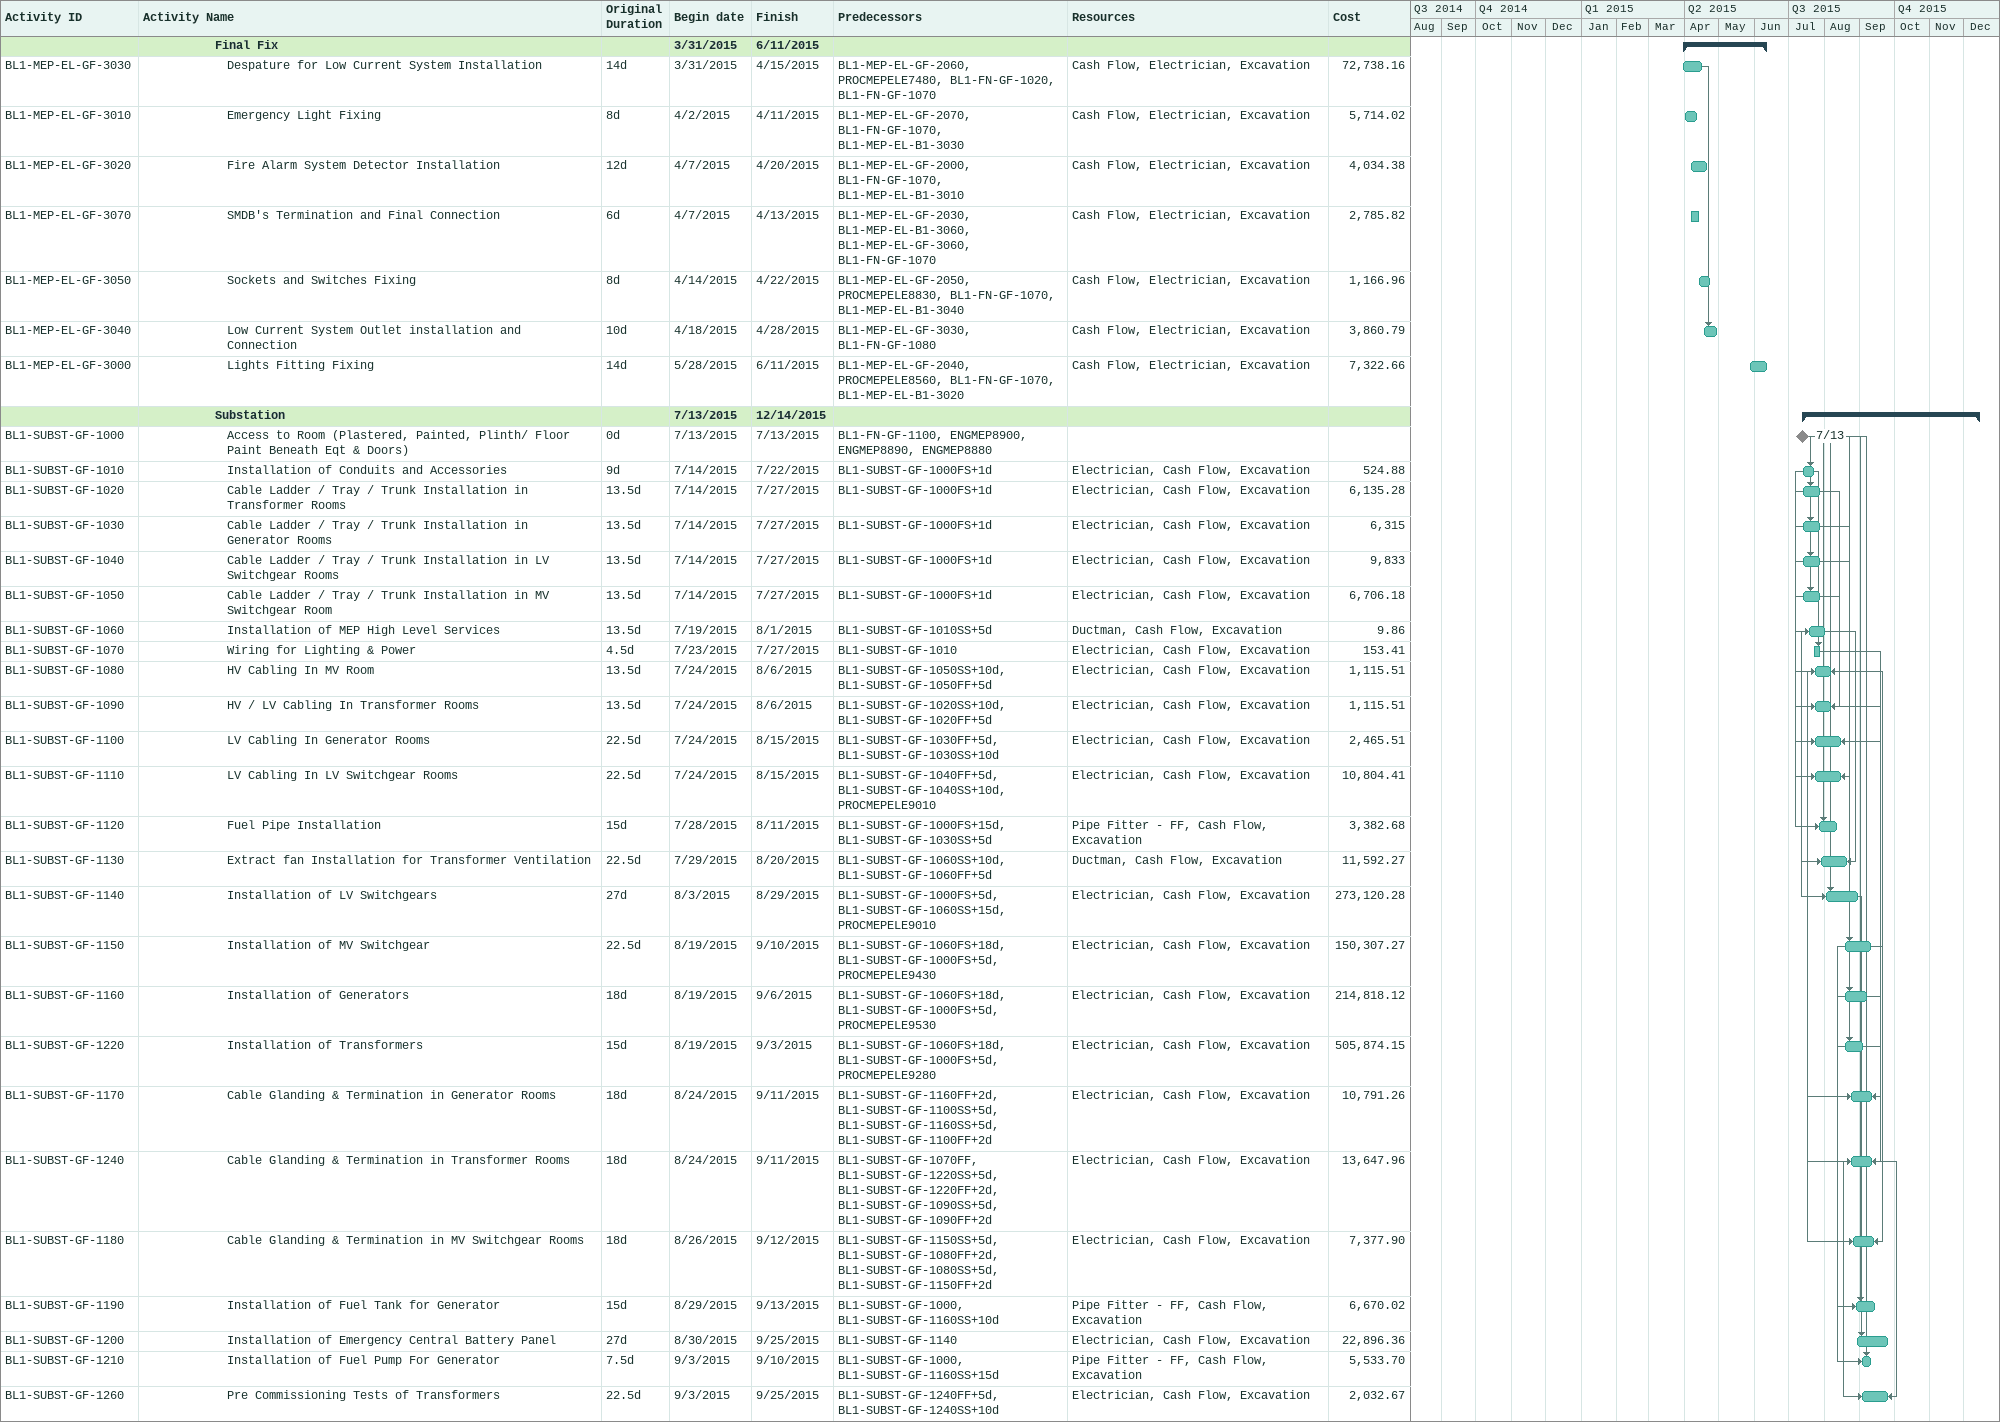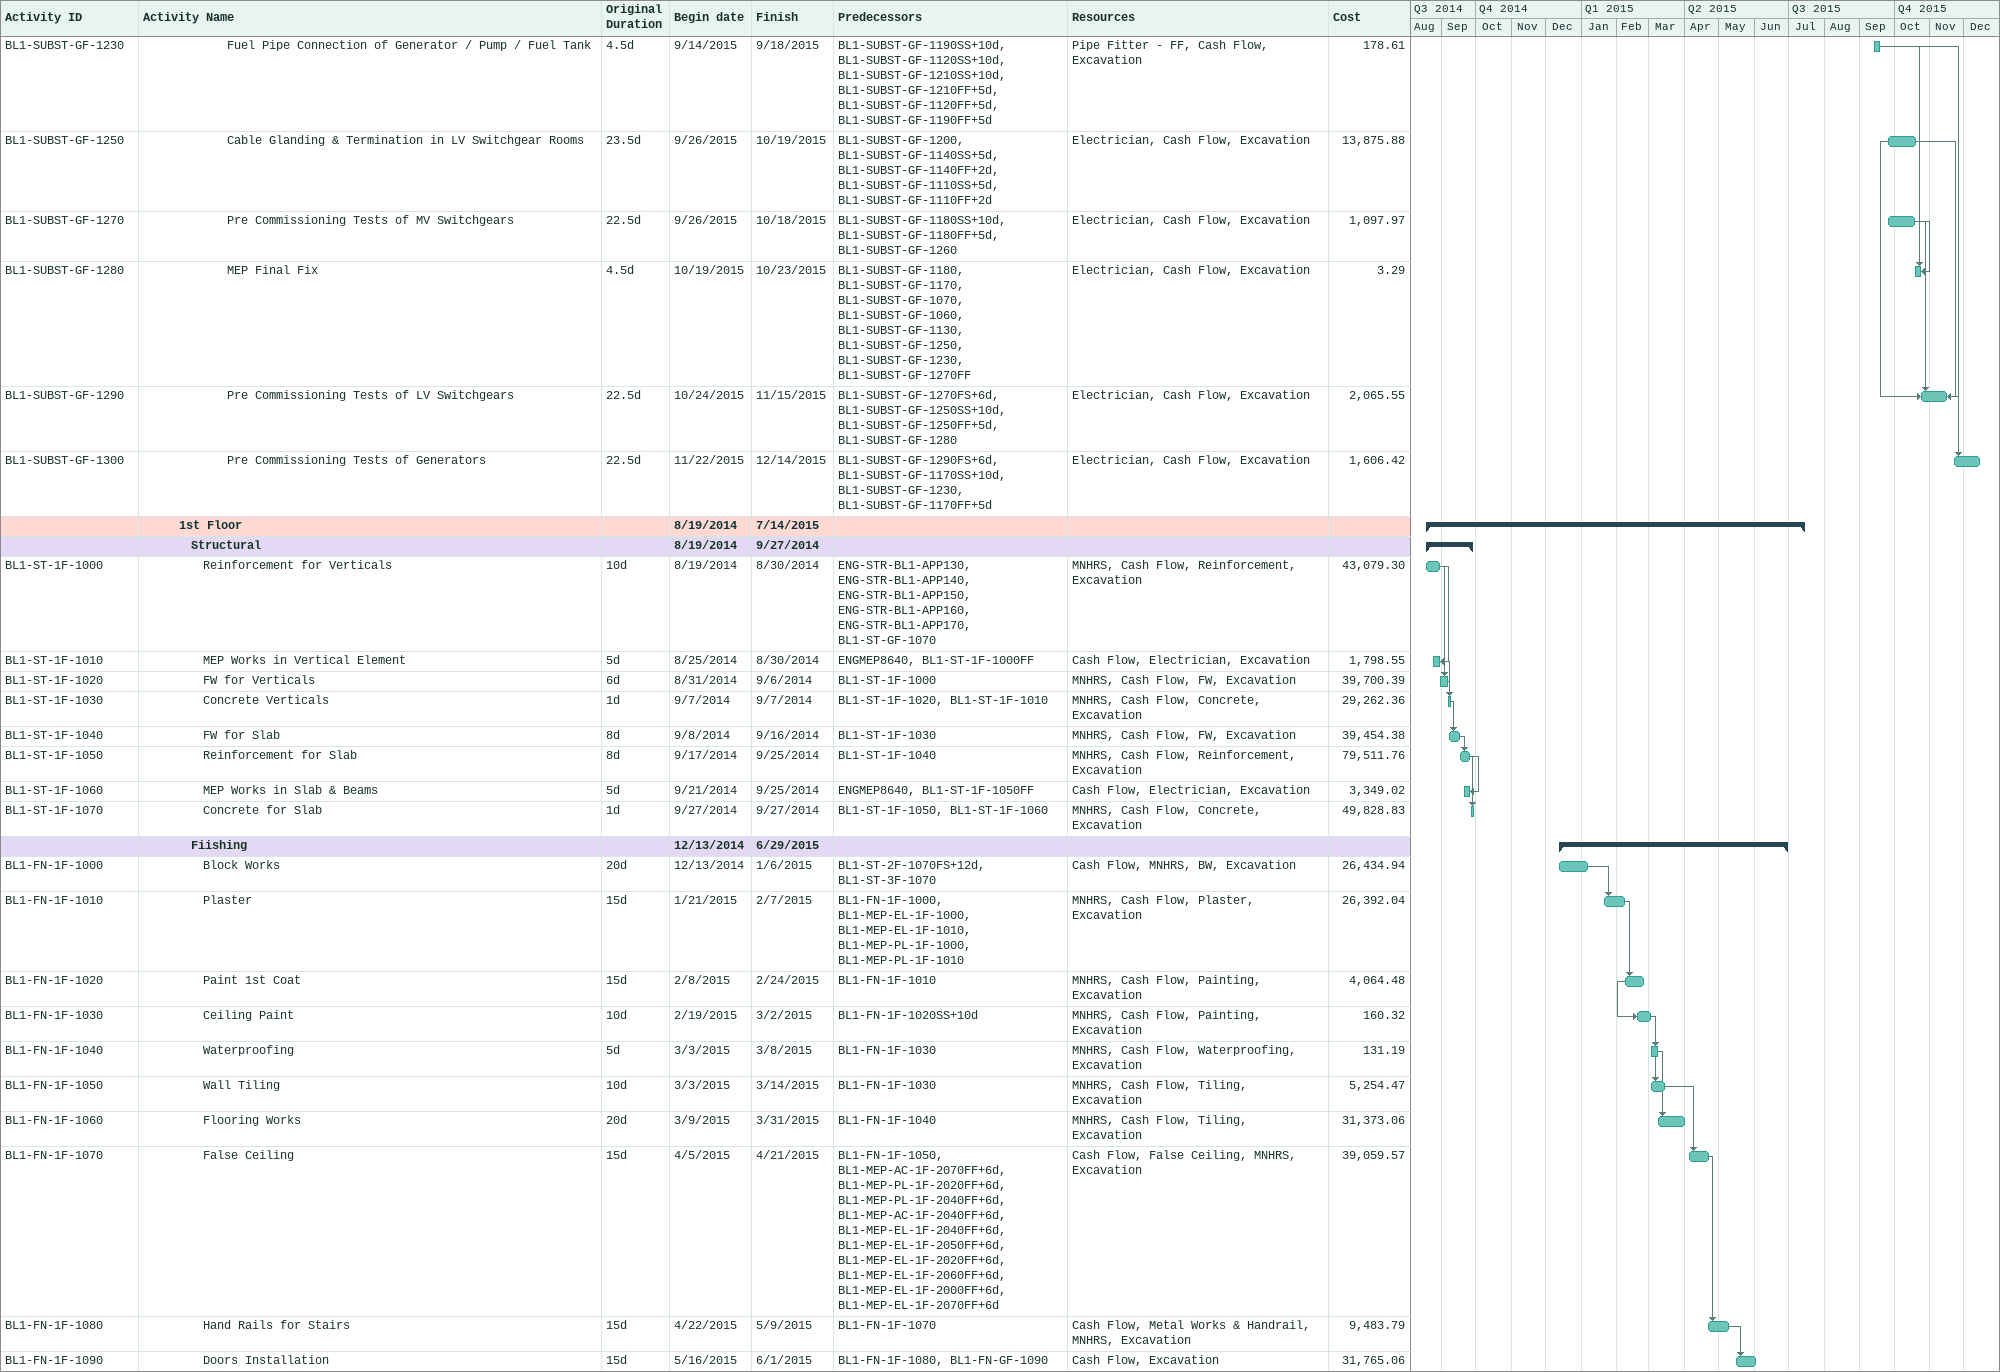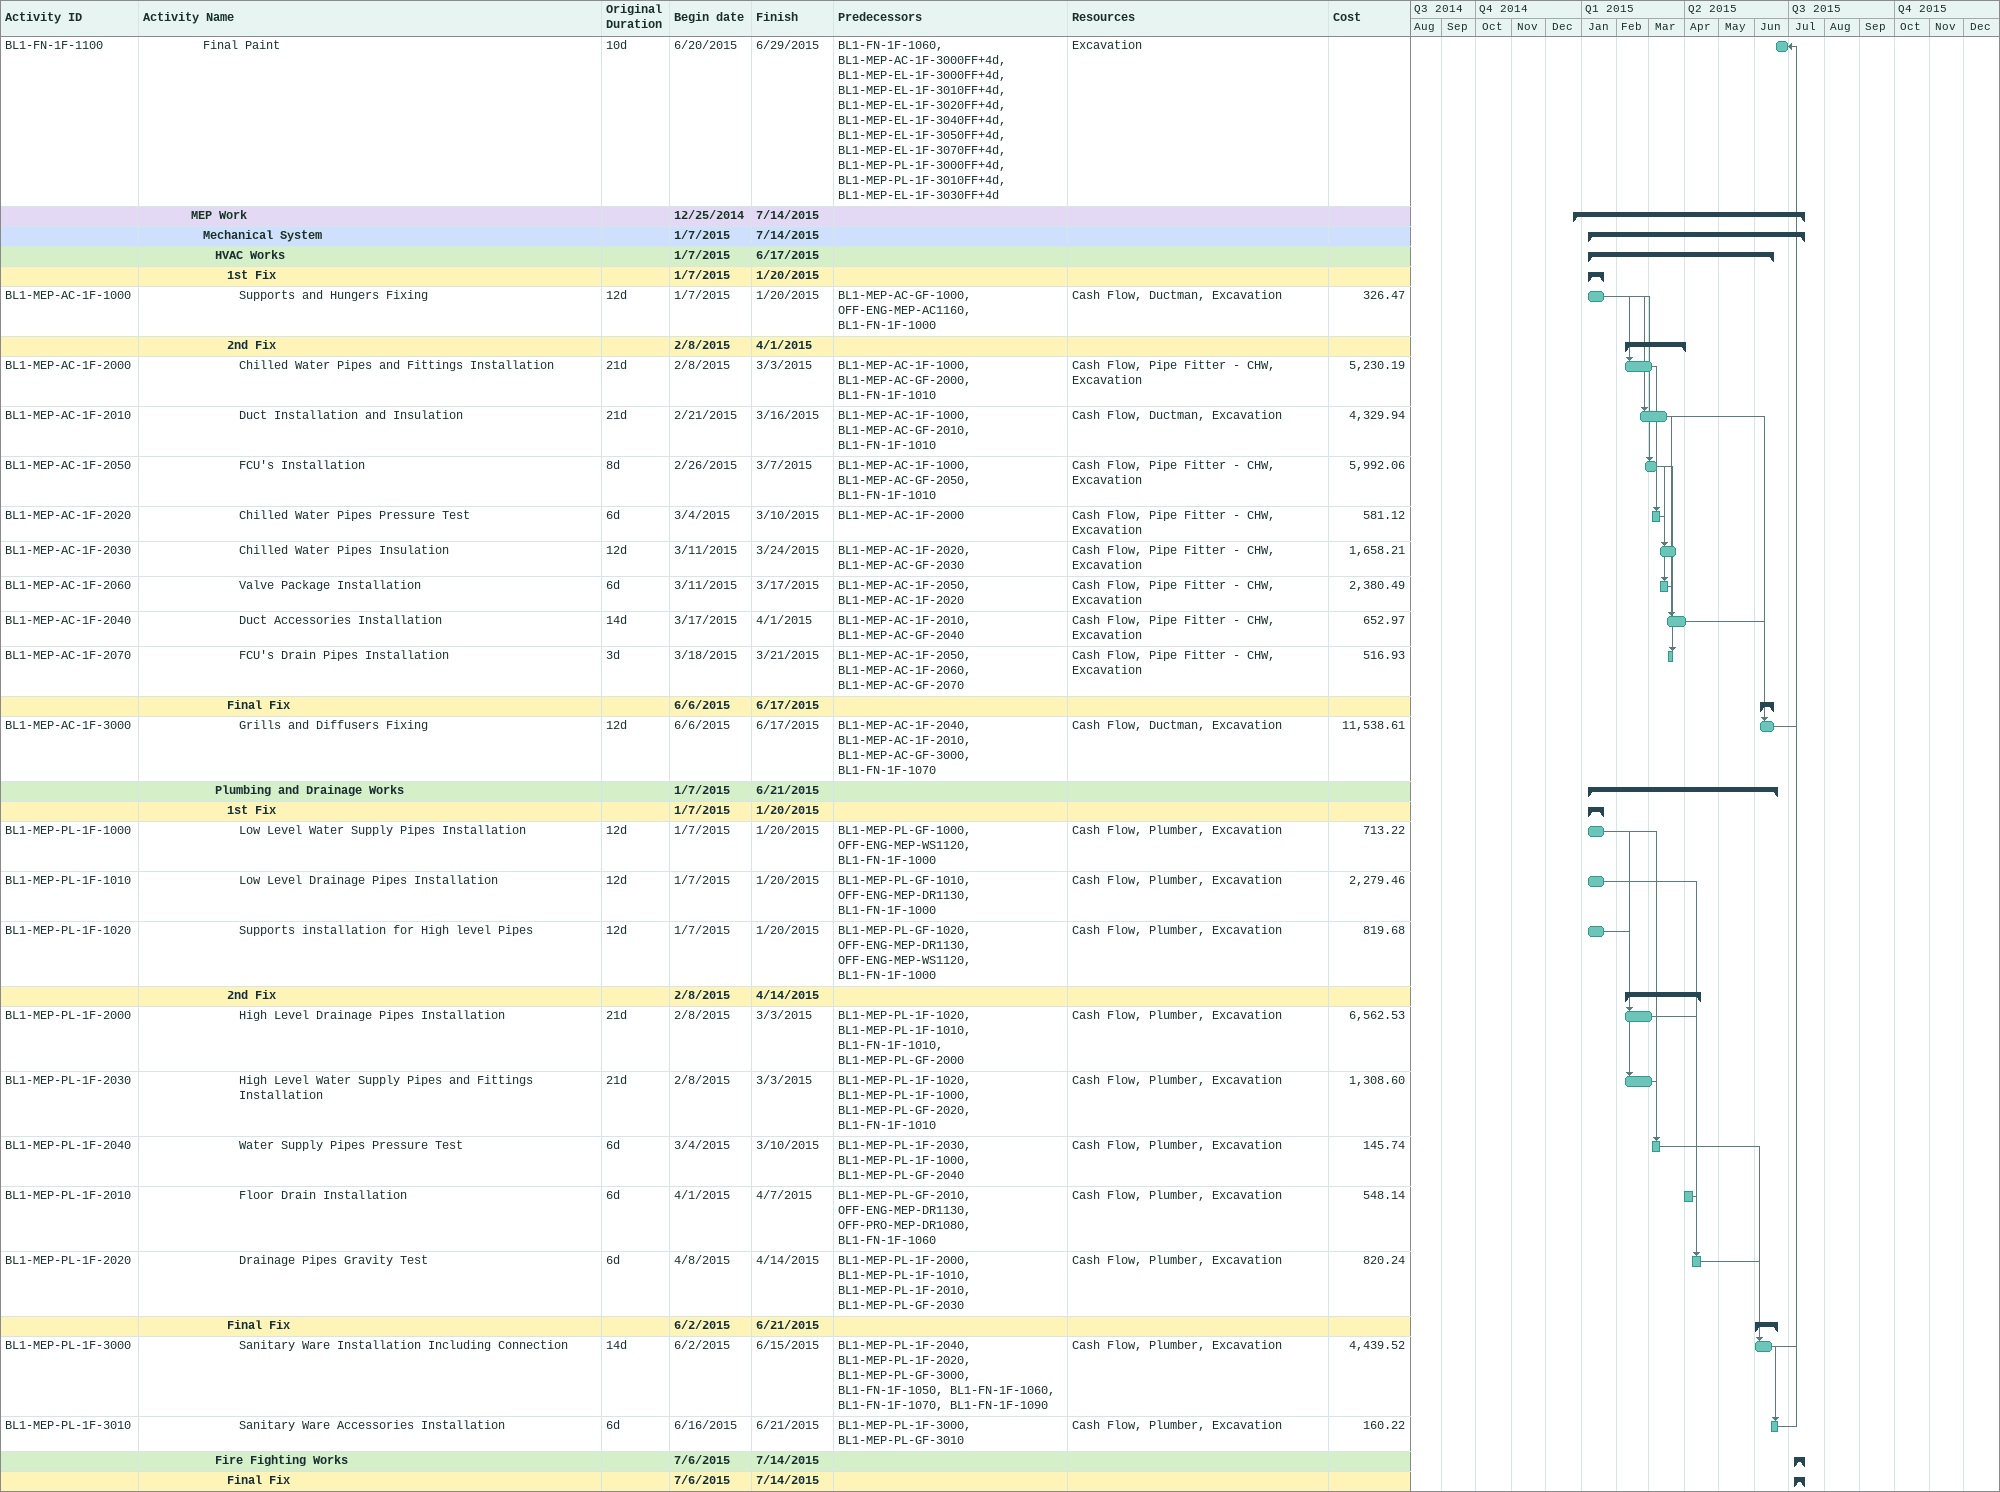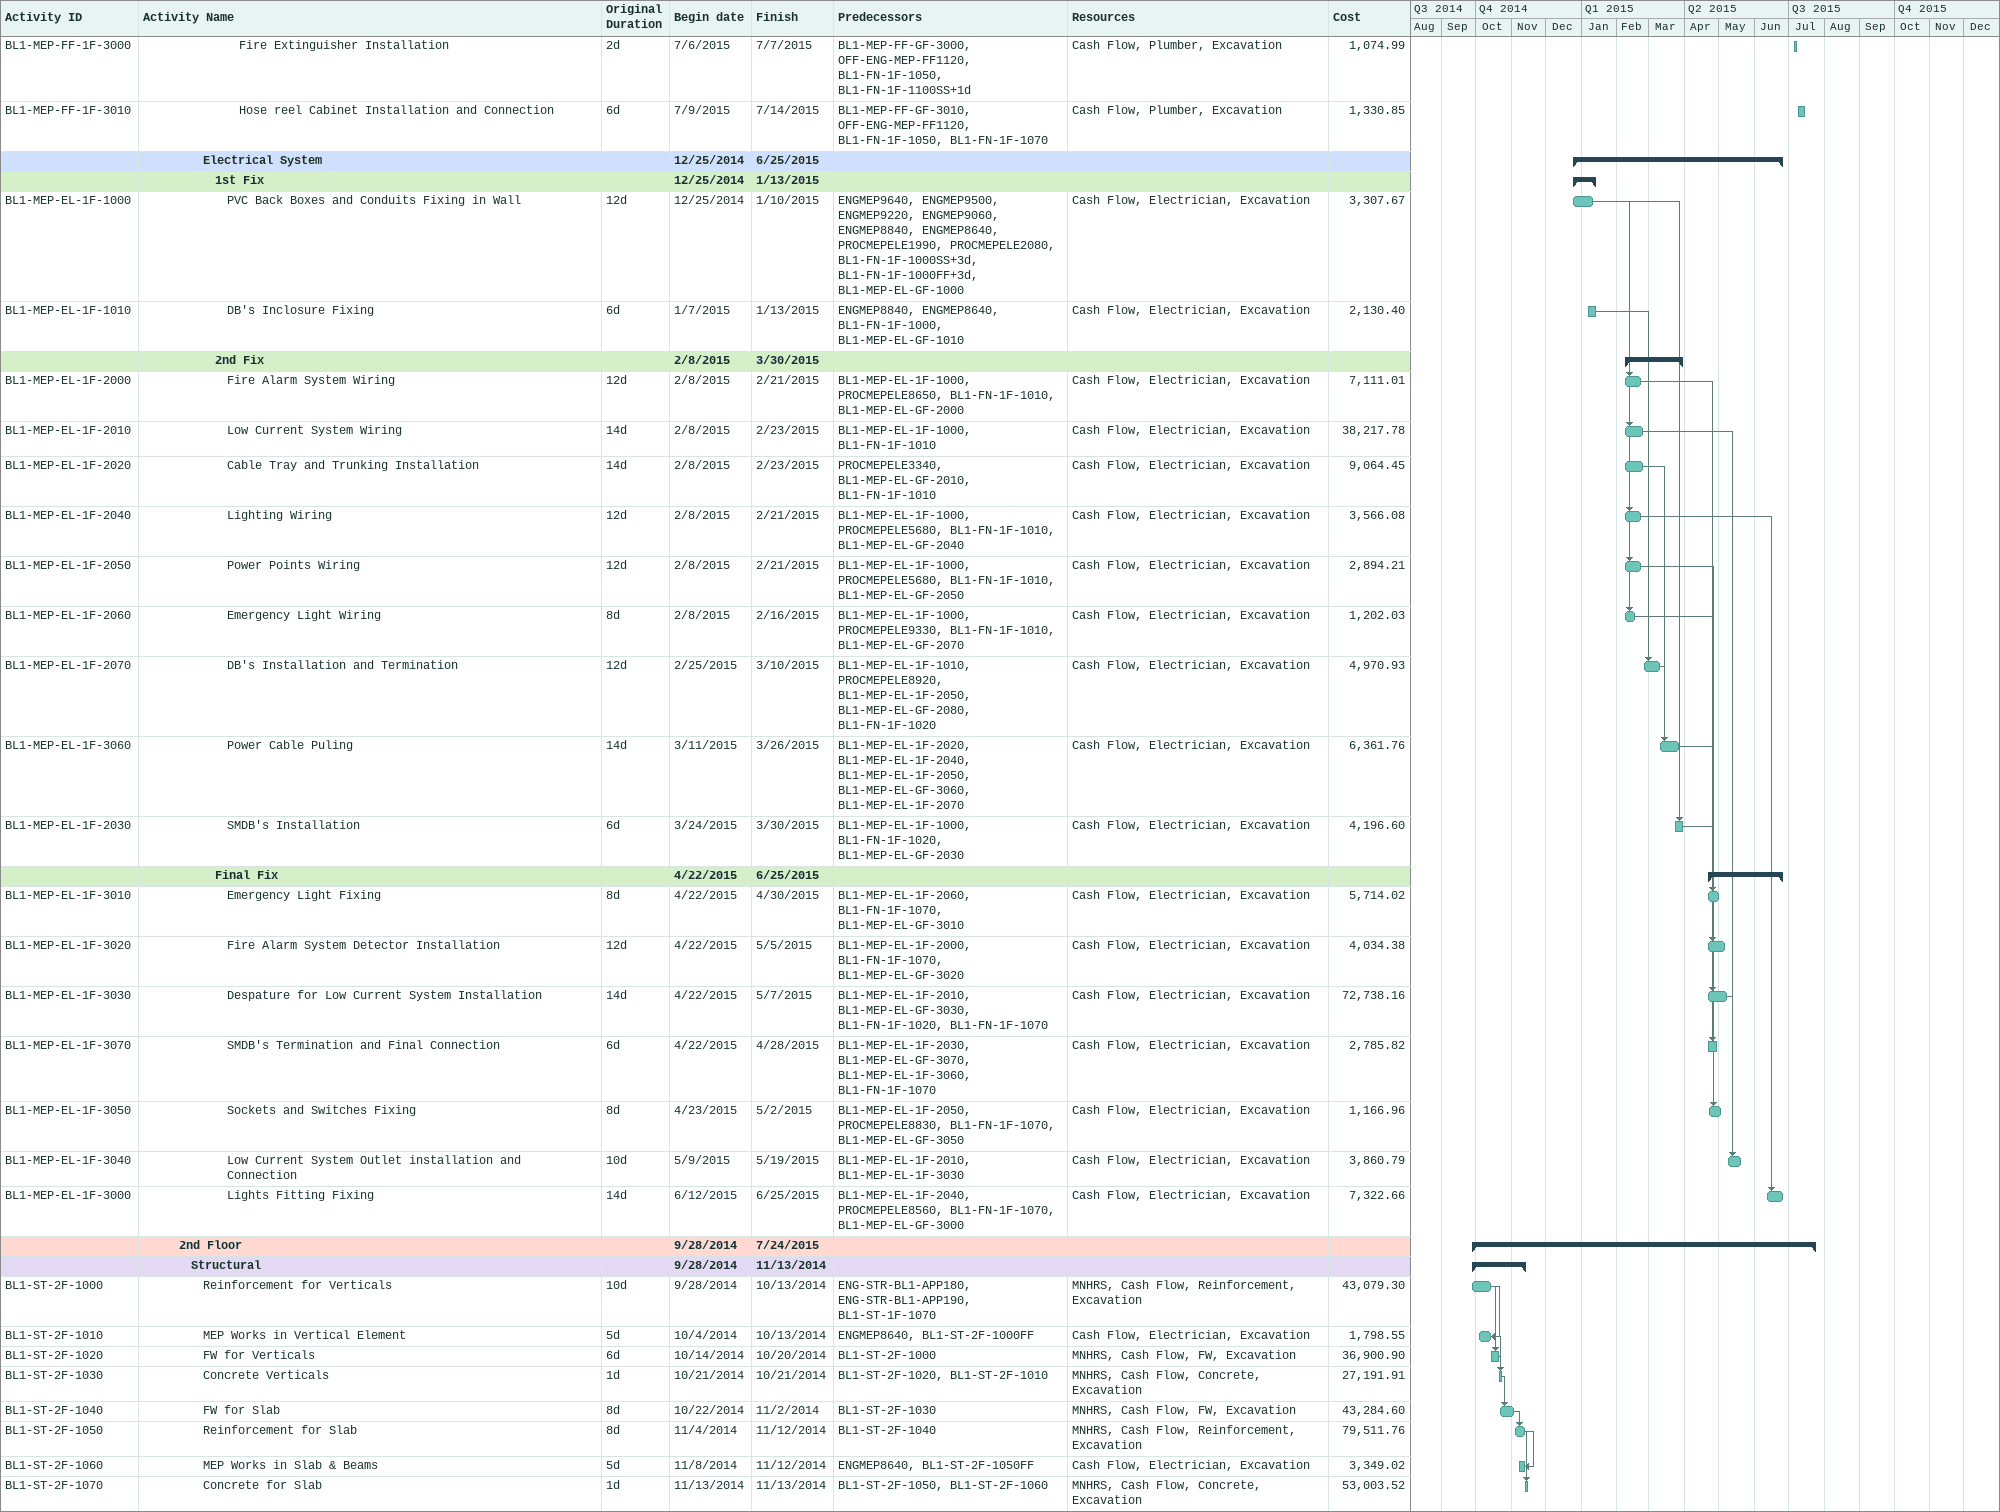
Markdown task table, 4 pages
| ID | Level | Task | Original duration | Start | Finish | Predecessors | Resources | Cost |
|---|---|---|---|---|---|---|---|---|
|  | 7 | **Final Fix** |  | 2015-03-31 | 2015-06-11 |  |  |  |
| BL1-MEP-EL-GF-3030 | 8 | Despature for Low Current System Installation | 14d | 2015-03-31 | 2015-04-15 | BL1-MEP-EL-GF-2060, PROCMEPELE7480, BL1-FN-GF-1020, BL1-FN-GF-1070 | Cash Flow, Electrician, Excavation | 72738.16 |
| BL1-MEP-EL-GF-3010 | 8 | Emergency Light Fixing | 8d | 2015-04-02 | 2015-04-11 | BL1-MEP-EL-GF-2070, BL1-FN-GF-1070, BL1-MEP-EL-B1-3030 | Cash Flow, Electrician, Excavation | 5714.02 |
| BL1-MEP-EL-GF-3020 | 8 | Fire Alarm System Detector Installation | 12d | 2015-04-07 | 2015-04-20 | BL1-MEP-EL-GF-2000, BL1-FN-GF-1070, BL1-MEP-EL-B1-3010 | Cash Flow, Electrician, Excavation | 4034.38 |
| BL1-MEP-EL-GF-3070 | 8 | SMDB's Termination and Final Connection | 6d | 2015-04-07 | 2015-04-13 | BL1-MEP-EL-GF-2030, BL1-MEP-EL-B1-3060, BL1-MEP-EL-GF-3060, BL1-FN-GF-1070 | Cash Flow, Electrician, Excavation | 2785.82 |
| BL1-MEP-EL-GF-3050 | 8 | Sockets and Switches Fixing | 8d | 2015-04-14 | 2015-04-22 | BL1-MEP-EL-GF-2050, PROCMEPELE8830, BL1-FN-GF-1070, BL1-MEP-EL-B1-3040 | Cash Flow, Electrician, Excavation | 1166.96 |
| BL1-MEP-EL-GF-3040 | 8 | Low Current System Outlet installation and Connection | 10d | 2015-04-18 | 2015-04-28 | BL1-MEP-EL-GF-3030, BL1-FN-GF-1080 | Cash Flow, Electrician, Excavation | 3860.79 |
| BL1-MEP-EL-GF-3000 | 8 | Lights Fitting Fixing | 14d | 2015-05-28 | 2015-06-11 | BL1-MEP-EL-GF-2040, PROCMEPELE8560, BL1-FN-GF-1070, BL1-MEP-EL-B1-3020 | Cash Flow, Electrician, Excavation | 7322.66 |
|  | 7 | **Substation** |  | 2015-07-13 | 2015-12-14 |  |  |  |
| BL1-SUBST-GF-1000 | 8 | Access to Room (Plastered, Painted, Plinth/ Floor Paint Beneath Eqt & Doors) | 0d | 2015-07-13 | 2015-07-13 | BL1-FN-GF-1100, ENGMEP8900, ENGMEP8890, ENGMEP8880 |  |  |
| BL1-SUBST-GF-1010 | 8 | Installation of Conduits and Accessories | 9d | 2015-07-14 | 2015-07-22 | BL1-SUBST-GF-1000FS+1d | Electrician, Cash Flow, Excavation | 524.88 |
| BL1-SUBST-GF-1020 | 8 | Cable Ladder / Tray / Trunk Installation in Transformer Rooms | 13.5d | 2015-07-14 | 2015-07-27 | BL1-SUBST-GF-1000FS+1d | Electrician, Cash Flow, Excavation | 6135.28 |
| BL1-SUBST-GF-1030 | 8 | Cable Ladder / Tray / Trunk Installation in Generator Rooms | 13.5d | 2015-07-14 | 2015-07-27 | BL1-SUBST-GF-1000FS+1d | Electrician, Cash Flow, Excavation | 6315 |
| BL1-SUBST-GF-1040 | 8 | Cable Ladder / Tray / Trunk Installation in LV Switchgear Rooms | 13.5d | 2015-07-14 | 2015-07-27 | BL1-SUBST-GF-1000FS+1d | Electrician, Cash Flow, Excavation | 9833 |
| BL1-SUBST-GF-1050 | 8 | Cable Ladder / Tray / Trunk Installation in MV Switchgear Room | 13.5d | 2015-07-14 | 2015-07-27 | BL1-SUBST-GF-1000FS+1d | Electrician, Cash Flow, Excavation | 6706.18 |
| BL1-SUBST-GF-1060 | 8 | Installation of MEP High Level Services | 13.5d | 2015-07-19 | 2015-08-01 | BL1-SUBST-GF-1010SS+5d | Ductman, Cash Flow, Excavation | 9.86 |
| BL1-SUBST-GF-1070 | 8 | Wiring for Lighting & Power | 4.5d | 2015-07-23 | 2015-07-27 | BL1-SUBST-GF-1010 | Electrician, Cash Flow, Excavation | 153.41 |
| BL1-SUBST-GF-1080 | 8 | HV Cabling In MV Room | 13.5d | 2015-07-24 | 2015-08-06 | BL1-SUBST-GF-1050SS+10d, BL1-SUBST-GF-1050FF+5d | Electrician, Cash Flow, Excavation | 1115.51 |
| BL1-SUBST-GF-1090 | 8 | HV / LV Cabling In Transformer Rooms | 13.5d | 2015-07-24 | 2015-08-06 | BL1-SUBST-GF-1020SS+10d, BL1-SUBST-GF-1020FF+5d | Electrician, Cash Flow, Excavation | 1115.51 |
| BL1-SUBST-GF-1100 | 8 | LV Cabling In Generator Rooms | 22.5d | 2015-07-24 | 2015-08-15 | BL1-SUBST-GF-1030FF+5d, BL1-SUBST-GF-1030SS+10d | Electrician, Cash Flow, Excavation | 2465.51 |
| BL1-SUBST-GF-1110 | 8 | LV Cabling In LV Switchgear Rooms | 22.5d | 2015-07-24 | 2015-08-15 | BL1-SUBST-GF-1040FF+5d, BL1-SUBST-GF-1040SS+10d, PROCMEPELE9010 | Electrician, Cash Flow, Excavation | 10804.41 |
| BL1-SUBST-GF-1120 | 8 | Fuel Pipe Installation | 15d | 2015-07-28 | 2015-08-11 | BL1-SUBST-GF-1000FS+15d, BL1-SUBST-GF-1030SS+5d | Pipe Fitter - FF, Cash Flow, Excavation | 3382.68 |
| BL1-SUBST-GF-1130 | 8 | Extract fan Installation for Transformer Ventilation | 22.5d | 2015-07-29 | 2015-08-20 | BL1-SUBST-GF-1060SS+10d, BL1-SUBST-GF-1060FF+5d | Ductman, Cash Flow, Excavation | 11592.27 |
| BL1-SUBST-GF-1140 | 8 | Installation of LV Switchgears | 27d | 2015-08-03 | 2015-08-29 | BL1-SUBST-GF-1000FS+5d, BL1-SUBST-GF-1060SS+15d, PROCMEPELE9010 | Electrician, Cash Flow, Excavation | 273120.28 |
| BL1-SUBST-GF-1150 | 8 | Installation of MV Switchgear | 22.5d | 2015-08-19 | 2015-09-10 | BL1-SUBST-GF-1060FS+18d, BL1-SUBST-GF-1000FS+5d, PROCMEPELE9430 | Electrician, Cash Flow, Excavation | 150307.27 |
| BL1-SUBST-GF-1160 | 8 | Installation of Generators | 18d | 2015-08-19 | 2015-09-06 | BL1-SUBST-GF-1060FS+18d, BL1-SUBST-GF-1000FS+5d, PROCMEPELE9530 | Electrician, Cash Flow, Excavation | 214818.12 |
| BL1-SUBST-GF-1220 | 8 | Installation of Transformers | 15d | 2015-08-19 | 2015-09-03 | BL1-SUBST-GF-1060FS+18d, BL1-SUBST-GF-1000FS+5d, PROCMEPELE9280 | Electrician, Cash Flow, Excavation | 505874.15 |
| BL1-SUBST-GF-1170 | 8 | Cable Glanding & Termination in Generator Rooms | 18d | 2015-08-24 | 2015-09-11 | BL1-SUBST-GF-1160FF+2d, BL1-SUBST-GF-1100SS+5d, BL1-SUBST-GF-1160SS+5d, BL1-SUBST-GF-1100FF+2d | Electrician, Cash Flow, Excavation | 10791.26 |
| BL1-SUBST-GF-1240 | 8 | Cable Glanding & Termination in Transformer Rooms | 18d | 2015-08-24 | 2015-09-11 | BL1-SUBST-GF-1070FF, BL1-SUBST-GF-1220SS+5d, BL1-SUBST-GF-1220FF+2d, BL1-SUBST-GF-1090SS+5d, BL1-SUBST-GF-1090FF+2d | Electrician, Cash Flow, Excavation | 13647.96 |
| BL1-SUBST-GF-1180 | 8 | Cable Glanding & Termination in MV Switchgear Rooms | 18d | 2015-08-26 | 2015-09-12 | BL1-SUBST-GF-1150SS+5d, BL1-SUBST-GF-1080FF+2d, BL1-SUBST-GF-1080SS+5d, BL1-SUBST-GF-1150FF+2d | Electrician, Cash Flow, Excavation | 7377.90 |
| BL1-SUBST-GF-1190 | 8 | Installation of Fuel Tank for Generator | 15d | 2015-08-29 | 2015-09-13 | BL1-SUBST-GF-1000, BL1-SUBST-GF-1160SS+10d | Pipe Fitter - FF, Cash Flow, Excavation | 6670.02 |
| BL1-SUBST-GF-1200 | 8 | Installation of Emergency Central Battery Panel | 27d | 2015-08-30 | 2015-09-25 | BL1-SUBST-GF-1140 | Electrician, Cash Flow, Excavation | 22896.36 |
| BL1-SUBST-GF-1210 | 8 | Installation of Fuel Pump For Generator | 7.5d | 2015-09-03 | 2015-09-10 | BL1-SUBST-GF-1000, BL1-SUBST-GF-1160SS+15d | Pipe Fitter - FF, Cash Flow, Excavation | 5533.70 |
| BL1-SUBST-GF-1260 | 8 | Pre Commissioning Tests of Transformers | 22.5d | 2015-09-03 | 2015-09-25 | BL1-SUBST-GF-1240FF+5d, BL1-SUBST-GF-1240SS+10d | Electrician, Cash Flow, Excavation | 2032.67 |
| BL1-SUBST-GF-1230 | 8 | Fuel Pipe Connection of Generator / Pump / Fuel Tank | 4.5d | 2015-09-14 | 2015-09-18 | BL1-SUBST-GF-1190SS+10d, BL1-SUBST-GF-1120SS+10d, BL1-SUBST-GF-1210SS+10d, BL1-SUBST-GF-1210FF+5d, BL1-SUBST-GF-1120FF+5d, BL1-SUBST-GF-1190FF+5d | Pipe Fitter - FF, Cash Flow, Excavation | 178.61 |
| BL1-SUBST-GF-1250 | 8 | Cable Glanding & Termination in LV Switchgear Rooms | 23.5d | 2015-09-26 | 2015-10-19 | BL1-SUBST-GF-1200, BL1-SUBST-GF-1140SS+5d, BL1-SUBST-GF-1140FF+2d, BL1-SUBST-GF-1110SS+5d, BL1-SUBST-GF-1110FF+2d | Electrician, Cash Flow, Excavation | 13875.88 |
| BL1-SUBST-GF-1270 | 8 | Pre Commissioning Tests of MV Switchgears | 22.5d | 2015-09-26 | 2015-10-18 | BL1-SUBST-GF-1180SS+10d, BL1-SUBST-GF-1180FF+5d, BL1-SUBST-GF-1260 | Electrician, Cash Flow, Excavation | 1097.97 |
| BL1-SUBST-GF-1280 | 8 | MEP Final Fix | 4.5d | 2015-10-19 | 2015-10-23 | BL1-SUBST-GF-1180, BL1-SUBST-GF-1170, BL1-SUBST-GF-1070, BL1-SUBST-GF-1060, BL1-SUBST-GF-1130, BL1-SUBST-GF-1250, BL1-SUBST-GF-1230, BL1-SUBST-GF-1270FF | Electrician, Cash Flow, Excavation | 3.29 |
| BL1-SUBST-GF-1290 | 8 | Pre Commissioning Tests of LV Switchgears | 22.5d | 2015-10-24 | 2015-11-15 | BL1-SUBST-GF-1270FS+6d, BL1-SUBST-GF-1250SS+10d, BL1-SUBST-GF-1250FF+5d, BL1-SUBST-GF-1280 | Electrician, Cash Flow, Excavation | 2065.55 |
| BL1-SUBST-GF-1300 | 8 | Pre Commissioning Tests of Generators | 22.5d | 2015-11-22 | 2015-12-14 | BL1-SUBST-GF-1290FS+6d, BL1-SUBST-GF-1170SS+10d, BL1-SUBST-GF-1230, BL1-SUBST-GF-1170FF+5d | Electrician, Cash Flow, Excavation | 1606.42 |
|  | 4 | **1st Floor** |  | 2014-08-19 | 2015-07-14 |  |  |  |
|  | 5 | **Structural** |  | 2014-08-19 | 2014-09-27 |  |  |  |
| BL1-ST-1F-1000 | 6 | Reinforcement for Verticals | 10d | 2014-08-19 | 2014-08-30 | ENG-STR-BL1-APP130, ENG-STR-BL1-APP140, ENG-STR-BL1-APP150, ENG-STR-BL1-APP160, ENG-STR-BL1-APP170, BL1-ST-GF-1070 | MNHRS, Cash Flow, Reinforcement, Excavation | 43079.30 |
| BL1-ST-1F-1010 | 6 | MEP Works in Vertical Element | 5d | 2014-08-25 | 2014-08-30 | ENGMEP8640, BL1-ST-1F-1000FF | Cash Flow, Electrician, Excavation | 1798.55 |
| BL1-ST-1F-1020 | 6 | FW for Verticals | 6d | 2014-08-31 | 2014-09-06 | BL1-ST-1F-1000 | MNHRS, Cash Flow, FW, Excavation | 39700.39 |
| BL1-ST-1F-1030 | 6 | Concrete Verticals | 1d | 2014-09-07 | 2014-09-07 | BL1-ST-1F-1020, BL1-ST-1F-1010 | MNHRS, Cash Flow, Concrete, Excavation | 29262.36 |
| BL1-ST-1F-1040 | 6 | FW for Slab | 8d | 2014-09-08 | 2014-09-16 | BL1-ST-1F-1030 | MNHRS, Cash Flow, FW, Excavation | 39454.38 |
| BL1-ST-1F-1050 | 6 | Reinforcement for Slab | 8d | 2014-09-17 | 2014-09-25 | BL1-ST-1F-1040 | MNHRS, Cash Flow, Reinforcement, Excavation | 79511.76 |
| BL1-ST-1F-1060 | 6 | MEP Works in Slab & Beams | 5d | 2014-09-21 | 2014-09-25 | ENGMEP8640, BL1-ST-1F-1050FF | Cash Flow, Electrician, Excavation | 3349.02 |
| BL1-ST-1F-1070 | 6 | Concrete for Slab | 1d | 2014-09-27 | 2014-09-27 | BL1-ST-1F-1050, BL1-ST-1F-1060 | MNHRS, Cash Flow, Concrete, Excavation | 49828.83 |
|  | 5 | **Fiishing** |  | 2014-12-13 | 2015-06-29 |  |  |  |
| BL1-FN-1F-1000 | 6 | Block Works | 20d | 2014-12-13 | 2015-01-06 | BL1-ST-2F-1070FS+12d, BL1-ST-3F-1070 | Cash Flow, MNHRS, BW, Excavation | 26434.94 |
| BL1-FN-1F-1010 | 6 | Plaster | 15d | 2015-01-21 | 2015-02-07 | BL1-FN-1F-1000, BL1-MEP-EL-1F-1000, BL1-MEP-EL-1F-1010, BL1-MEP-PL-1F-1000, BL1-MEP-PL-1F-1010 | MNHRS, Cash Flow, Plaster, Excavation | 26392.04 |
| BL1-FN-1F-1020 | 6 | Paint 1st Coat | 15d | 2015-02-08 | 2015-02-24 | BL1-FN-1F-1010 | MNHRS, Cash Flow, Painting, Excavation | 4064.48 |
| BL1-FN-1F-1030 | 6 | Ceiling Paint | 10d | 2015-02-19 | 2015-03-02 | BL1-FN-1F-1020SS+10d | MNHRS, Cash Flow, Painting, Excavation | 160.32 |
| BL1-FN-1F-1040 | 6 | Waterproofing | 5d | 2015-03-03 | 2015-03-08 | BL1-FN-1F-1030 | MNHRS, Cash Flow, Waterproofing, Excavation | 131.19 |
| BL1-FN-1F-1050 | 6 | Wall Tiling | 10d | 2015-03-03 | 2015-03-14 | BL1-FN-1F-1030 | MNHRS, Cash Flow, Tiling, Excavation | 5254.47 |
| BL1-FN-1F-1060 | 6 | Flooring Works | 20d | 2015-03-09 | 2015-03-31 | BL1-FN-1F-1040 | MNHRS, Cash Flow, Tiling, Excavation | 31373.06 |
| BL1-FN-1F-1070 | 6 | False Ceiling | 15d | 2015-04-05 | 2015-04-21 | BL1-FN-1F-1050, BL1-MEP-AC-1F-2070FF+6d, BL1-MEP-PL-1F-2020FF+6d, BL1-MEP-PL-1F-2040FF+6d, BL1-MEP-AC-1F-2040FF+6d, BL1-MEP-EL-1F-2040FF+6d, BL1-MEP-EL-1F-2050FF+6d, BL1-MEP-EL-1F-2020FF+6d, BL1-MEP-EL-1F-2060FF+6d, BL1-MEP-EL-1F-2000FF+6d, BL1-MEP-EL-1F-2070FF+6d | Cash Flow, False Ceiling, MNHRS, Excavation | 39059.57 |
| BL1-FN-1F-1080 | 6 | Hand Rails for Stairs | 15d | 2015-04-22 | 2015-05-09 | BL1-FN-1F-1070 | Cash Flow, Metal Works & Handrail, MNHRS, Excavation | 9483.79 |
| BL1-FN-1F-1090 | 6 | Doors Installation | 15d | 2015-05-16 | 2015-06-01 | BL1-FN-1F-1080, BL1-FN-GF-1090 | Cash Flow, Excavation | 31765.06 |
| BL1-FN-1F-1100 | 6 | Final Paint | 10d | 2015-06-20 | 2015-06-29 | BL1-FN-1F-1060, BL1-MEP-AC-1F-3000FF+4d, BL1-MEP-EL-1F-3000FF+4d, BL1-MEP-EL-1F-3010FF+4d, BL1-MEP-EL-1F-3020FF+4d, BL1-MEP-EL-1F-3040FF+4d, BL1-MEP-EL-1F-3050FF+4d, BL1-MEP-EL-1F-3070FF+4d, BL1-MEP-PL-1F-3000FF+4d, BL1-MEP-PL-1F-3010FF+4d, BL1-MEP-EL-1F-3030FF+4d | Excavation |  |
|  | 5 | **MEP Work** |  | 2014-12-25 | 2015-07-14 |  |  |  |
|  | 6 | **Mechanical System** |  | 2015-01-07 | 2015-07-14 |  |  |  |
|  | 7 | **HVAC Works** |  | 2015-01-07 | 2015-06-17 |  |  |  |
|  | 8 | **1st Fix** |  | 2015-01-07 | 2015-01-20 |  |  |  |
| BL1-MEP-AC-1F-1000 | 9 | Supports and Hungers Fixing | 12d | 2015-01-07 | 2015-01-20 | BL1-MEP-AC-GF-1000, OFF-ENG-MEP-AC1160, BL1-FN-1F-1000 | Cash Flow, Ductman, Excavation | 326.47 |
|  | 8 | **2nd Fix** |  | 2015-02-08 | 2015-04-01 |  |  |  |
| BL1-MEP-AC-1F-2000 | 9 | Chilled Water Pipes and Fittings Installation | 21d | 2015-02-08 | 2015-03-03 | BL1-MEP-AC-1F-1000, BL1-MEP-AC-GF-2000, BL1-FN-1F-1010 | Cash Flow, Pipe Fitter - CHW, Excavation | 5230.19 |
| BL1-MEP-AC-1F-2010 | 9 | Duct Installation and Insulation | 21d | 2015-02-21 | 2015-03-16 | BL1-MEP-AC-1F-1000, BL1-MEP-AC-GF-2010, BL1-FN-1F-1010 | Cash Flow, Ductman, Excavation | 4329.94 |
| BL1-MEP-AC-1F-2050 | 9 | FCU's Installation | 8d | 2015-02-26 | 2015-03-07 | BL1-MEP-AC-1F-1000, BL1-MEP-AC-GF-2050, BL1-FN-1F-1010 | Cash Flow, Pipe Fitter - CHW, Excavation | 5992.06 |
| BL1-MEP-AC-1F-2020 | 9 | Chilled Water Pipes Pressure Test | 6d | 2015-03-04 | 2015-03-10 | BL1-MEP-AC-1F-2000 | Cash Flow, Pipe Fitter - CHW, Excavation | 581.12 |
| BL1-MEP-AC-1F-2030 | 9 | Chilled Water Pipes Insulation | 12d | 2015-03-11 | 2015-03-24 | BL1-MEP-AC-1F-2020, BL1-MEP-AC-GF-2030 | Cash Flow, Pipe Fitter - CHW, Excavation | 1658.21 |
| BL1-MEP-AC-1F-2060 | 9 | Valve Package Installation | 6d | 2015-03-11 | 2015-03-17 | BL1-MEP-AC-1F-2050, BL1-MEP-AC-1F-2020 | Cash Flow, Pipe Fitter - CHW, Excavation | 2380.49 |
| BL1-MEP-AC-1F-2040 | 9 | Duct Accessories Installation | 14d | 2015-03-17 | 2015-04-01 | BL1-MEP-AC-1F-2010, BL1-MEP-AC-GF-2040 | Cash Flow, Pipe Fitter - CHW, Excavation | 652.97 |
| BL1-MEP-AC-1F-2070 | 9 | FCU's Drain Pipes Installation | 3d | 2015-03-18 | 2015-03-21 | BL1-MEP-AC-1F-2050, BL1-MEP-AC-1F-2060, BL1-MEP-AC-GF-2070 | Cash Flow, Pipe Fitter - CHW, Excavation | 516.93 |
|  | 8 | **Final Fix** |  | 2015-06-06 | 2015-06-17 |  |  |  |
| BL1-MEP-AC-1F-3000 | 9 | Grills and Diffusers Fixing | 12d | 2015-06-06 | 2015-06-17 | BL1-MEP-AC-1F-2040, BL1-MEP-AC-1F-2010, BL1-MEP-AC-GF-3000, BL1-FN-1F-1070 | Cash Flow, Ductman, Excavation | 11538.61 |
|  | 7 | **Plumbing and Drainage Works** |  | 2015-01-07 | 2015-06-21 |  |  |  |
|  | 8 | **1st Fix** |  | 2015-01-07 | 2015-01-20 |  |  |  |
| BL1-MEP-PL-1F-1000 | 9 | Low Level Water Supply Pipes Installation | 12d | 2015-01-07 | 2015-01-20 | BL1-MEP-PL-GF-1000, OFF-ENG-MEP-WS1120, BL1-FN-1F-1000 | Cash Flow, Plumber, Excavation | 713.22 |
| BL1-MEP-PL-1F-1010 | 9 | Low Level Drainage Pipes Installation | 12d | 2015-01-07 | 2015-01-20 | BL1-MEP-PL-GF-1010, OFF-ENG-MEP-DR1130, BL1-FN-1F-1000 | Cash Flow, Plumber, Excavation | 2279.46 |
| BL1-MEP-PL-1F-1020 | 9 | Supports installation for High level Pipes | 12d | 2015-01-07 | 2015-01-20 | BL1-MEP-PL-GF-1020, OFF-ENG-MEP-DR1130, OFF-ENG-MEP-WS1120, BL1-FN-1F-1000 | Cash Flow, Plumber, Excavation | 819.68 |
|  | 8 | **2nd Fix** |  | 2015-02-08 | 2015-04-14 |  |  |  |
| BL1-MEP-PL-1F-2000 | 9 | High Level Drainage Pipes Installation | 21d | 2015-02-08 | 2015-03-03 | BL1-MEP-PL-1F-1020, BL1-MEP-PL-1F-1010, BL1-FN-1F-1010, BL1-MEP-PL-GF-2000 | Cash Flow, Plumber, Excavation | 6562.53 |
| BL1-MEP-PL-1F-2030 | 9 | High Level Water Supply Pipes and Fittings Installation | 21d | 2015-02-08 | 2015-03-03 | BL1-MEP-PL-1F-1020, BL1-MEP-PL-1F-1000, BL1-MEP-PL-GF-2020, BL1-FN-1F-1010 | Cash Flow, Plumber, Excavation | 1308.60 |
| BL1-MEP-PL-1F-2040 | 9 | Water Supply Pipes Pressure Test | 6d | 2015-03-04 | 2015-03-10 | BL1-MEP-PL-1F-2030, BL1-MEP-PL-1F-1000, BL1-MEP-PL-GF-2040 | Cash Flow, Plumber, Excavation | 145.74 |
| BL1-MEP-PL-1F-2010 | 9 | Floor Drain Installation | 6d | 2015-04-01 | 2015-04-07 | BL1-MEP-PL-GF-2010, OFF-ENG-MEP-DR1130, OFF-PRO-MEP-DR1080, BL1-FN-1F-1060 | Cash Flow, Plumber, Excavation | 548.14 |
| BL1-MEP-PL-1F-2020 | 9 | Drainage Pipes Gravity Test | 6d | 2015-04-08 | 2015-04-14 | BL1-MEP-PL-1F-2000, BL1-MEP-PL-1F-1010, BL1-MEP-PL-1F-2010, BL1-MEP-PL-GF-2030 | Cash Flow, Plumber, Excavation | 820.24 |
|  | 8 | **Final Fix** |  | 2015-06-02 | 2015-06-21 |  |  |  |
| BL1-MEP-PL-1F-3000 | 9 | Sanitary Ware Installation Including Connection | 14d | 2015-06-02 | 2015-06-15 | BL1-MEP-PL-1F-2040, BL1-MEP-PL-1F-2020, BL1-MEP-PL-GF-3000, BL1-FN-1F-1050, BL1-FN-1F-1060, BL1-FN-1F-1070, BL1-FN-1F-1090 | Cash Flow, Plumber, Excavation | 4439.52 |
| BL1-MEP-PL-1F-3010 | 9 | Sanitary Ware Accessories Installation | 6d | 2015-06-16 | 2015-06-21 | BL1-MEP-PL-1F-3000, BL1-MEP-PL-GF-3010 | Cash Flow, Plumber, Excavation | 160.22 |
|  | 7 | **Fire Fighting Works** |  | 2015-07-06 | 2015-07-14 |  |  |  |
|  | 8 | **Final Fix** |  | 2015-07-06 | 2015-07-14 |  |  |  |
| BL1-MEP-FF-1F-3000 | 9 | Fire Extinguisher Installation | 2d | 2015-07-06 | 2015-07-07 | BL1-MEP-FF-GF-3000, OFF-ENG-MEP-FF1120, BL1-FN-1F-1050, BL1-FN-1F-1100SS+1d | Cash Flow, Plumber, Excavation | 1074.99 |
| BL1-MEP-FF-1F-3010 | 9 | Hose reel Cabinet Installation and Connection | 6d | 2015-07-09 | 2015-07-14 | BL1-MEP-FF-GF-3010, OFF-ENG-MEP-FF1120, BL1-FN-1F-1050, BL1-FN-1F-1070 | Cash Flow, Plumber, Excavation | 1330.85 |
|  | 6 | **Electrical System** |  | 2014-12-25 | 2015-06-25 |  |  |  |
|  | 7 | **1st Fix** |  | 2014-12-25 | 2015-01-13 |  |  |  |
| BL1-MEP-EL-1F-1000 | 8 | PVC Back Boxes and Conduits Fixing in Wall | 12d | 2014-12-25 | 2015-01-10 | ENGMEP9640, ENGMEP9500, ENGMEP9220, ENGMEP9060, ENGMEP8840, ENGMEP8640, PROCMEPELE1990, PROCMEPELE2080, BL1-FN-1F-1000SS+3d, BL1-FN-1F-1000FF+3d, BL1-MEP-EL-GF-1000 | Cash Flow, Electrician, Excavation | 3307.67 |
| BL1-MEP-EL-1F-1010 | 8 | DB's Inclosure Fixing | 6d | 2015-01-07 | 2015-01-13 | ENGMEP8840, ENGMEP8640, BL1-FN-1F-1000, BL1-MEP-EL-GF-1010 | Cash Flow, Electrician, Excavation | 2130.40 |
|  | 7 | **2nd Fix** |  | 2015-02-08 | 2015-03-30 |  |  |  |
| BL1-MEP-EL-1F-2000 | 8 | Fire Alarm System Wiring | 12d | 2015-02-08 | 2015-02-21 | BL1-MEP-EL-1F-1000, PROCMEPELE8650, BL1-FN-1F-1010, BL1-MEP-EL-GF-2000 | Cash Flow, Electrician, Excavation | 7111.01 |
| BL1-MEP-EL-1F-2010 | 8 | Low Current System Wiring | 14d | 2015-02-08 | 2015-02-23 | BL1-MEP-EL-1F-1000, BL1-FN-1F-1010 | Cash Flow, Electrician, Excavation | 38217.78 |
| BL1-MEP-EL-1F-2020 | 8 | Cable Tray and Trunking Installation | 14d | 2015-02-08 | 2015-02-23 | PROCMEPELE3340, BL1-MEP-EL-GF-2010, BL1-FN-1F-1010 | Cash Flow, Electrician, Excavation | 9064.45 |
| BL1-MEP-EL-1F-2040 | 8 | Lighting Wiring | 12d | 2015-02-08 | 2015-02-21 | BL1-MEP-EL-1F-1000, PROCMEPELE5680, BL1-FN-1F-1010, BL1-MEP-EL-GF-2040 | Cash Flow, Electrician, Excavation | 3566.08 |
| BL1-MEP-EL-1F-2050 | 8 | Power Points Wiring | 12d | 2015-02-08 | 2015-02-21 | BL1-MEP-EL-1F-1000, PROCMEPELE5680, BL1-FN-1F-1010, BL1-MEP-EL-GF-2050 | Cash Flow, Electrician, Excavation | 2894.21 |
| BL1-MEP-EL-1F-2060 | 8 | Emergency Light Wiring | 8d | 2015-02-08 | 2015-02-16 | BL1-MEP-EL-1F-1000, PROCMEPELE9330, BL1-FN-1F-1010, BL1-MEP-EL-GF-2070 | Cash Flow, Electrician, Excavation | 1202.03 |
| BL1-MEP-EL-1F-2070 | 8 | DB's Installation and Termination | 12d | 2015-02-25 | 2015-03-10 | BL1-MEP-EL-1F-1010, PROCMEPELE8920, BL1-MEP-EL-1F-2050, BL1-MEP-EL-GF-2080, BL1-FN-1F-1020 | Cash Flow, Electrician, Excavation | 4970.93 |
| BL1-MEP-EL-1F-3060 | 8 | Power Cable Puling | 14d | 2015-03-11 | 2015-03-26 | BL1-MEP-EL-1F-2020, BL1-MEP-EL-1F-2040, BL1-MEP-EL-1F-2050, BL1-MEP-EL-GF-3060, BL1-MEP-EL-1F-2070 | Cash Flow, Electrician, Excavation | 6361.76 |
| BL1-MEP-EL-1F-2030 | 8 | SMDB's Installation | 6d | 2015-03-24 | 2015-03-30 | BL1-MEP-EL-1F-1000, BL1-FN-1F-1020, BL1-MEP-EL-GF-2030 | Cash Flow, Electrician, Excavation | 4196.60 |
|  | 7 | **Final Fix** |  | 2015-04-22 | 2015-06-25 |  |  |  |
| BL1-MEP-EL-1F-3010 | 8 | Emergency Light Fixing | 8d | 2015-04-22 | 2015-04-30 | BL1-MEP-EL-1F-2060, BL1-FN-1F-1070, BL1-MEP-EL-GF-3010 | Cash Flow, Electrician, Excavation | 5714.02 |
| BL1-MEP-EL-1F-3020 | 8 | Fire Alarm System Detector Installation | 12d | 2015-04-22 | 2015-05-05 | BL1-MEP-EL-1F-2000, BL1-FN-1F-1070, BL1-MEP-EL-GF-3020 | Cash Flow, Electrician, Excavation | 4034.38 |
| BL1-MEP-EL-1F-3030 | 8 | Despature for Low Current System Installation | 14d | 2015-04-22 | 2015-05-07 | BL1-MEP-EL-1F-2010, BL1-MEP-EL-GF-3030, BL1-FN-1F-1020, BL1-FN-1F-1070 | Cash Flow, Electrician, Excavation | 72738.16 |
| BL1-MEP-EL-1F-3070 | 8 | SMDB's Termination and Final Connection | 6d | 2015-04-22 | 2015-04-28 | BL1-MEP-EL-1F-2030, BL1-MEP-EL-GF-3070, BL1-MEP-EL-1F-3060, BL1-FN-1F-1070 | Cash Flow, Electrician, Excavation | 2785.82 |
| BL1-MEP-EL-1F-3050 | 8 | Sockets and Switches Fixing | 8d | 2015-04-23 | 2015-05-02 | BL1-MEP-EL-1F-2050, PROCMEPELE8830, BL1-FN-1F-1070, BL1-MEP-EL-GF-3050 | Cash Flow, Electrician, Excavation | 1166.96 |
| BL1-MEP-EL-1F-3040 | 8 | Low Current System Outlet installation and Connection | 10d | 2015-05-09 | 2015-05-19 | BL1-MEP-EL-1F-2010, BL1-MEP-EL-1F-3030 | Cash Flow, Electrician, Excavation | 3860.79 |
| BL1-MEP-EL-1F-3000 | 8 | Lights Fitting Fixing | 14d | 2015-06-12 | 2015-06-25 | BL1-MEP-EL-1F-2040, PROCMEPELE8560, BL1-FN-1F-1070, BL1-MEP-EL-GF-3000 | Cash Flow, Electrician, Excavation | 7322.66 |
|  | 4 | **2nd Floor** |  | 2014-09-28 | 2015-07-24 |  |  |  |
|  | 5 | **Structural** |  | 2014-09-28 | 2014-11-13 |  |  |  |
| BL1-ST-2F-1000 | 6 | Reinforcement for Verticals | 10d | 2014-09-28 | 2014-10-13 | ENG-STR-BL1-APP180, ENG-STR-BL1-APP190, BL1-ST-1F-1070 | MNHRS, Cash Flow, Reinforcement, Excavation | 43079.30 |
| BL1-ST-2F-1010 | 6 | MEP Works in Vertical Element | 5d | 2014-10-04 | 2014-10-13 | ENGMEP8640, BL1-ST-2F-1000FF | Cash Flow, Electrician, Excavation | 1798.55 |
| BL1-ST-2F-1020 | 6 | FW for Verticals | 6d | 2014-10-14 | 2014-10-20 | BL1-ST-2F-1000 | MNHRS, Cash Flow, FW, Excavation | 36900.90 |
| BL1-ST-2F-1030 | 6 | Concrete Verticals | 1d | 2014-10-21 | 2014-10-21 | BL1-ST-2F-1020, BL1-ST-2F-1010 | MNHRS, Cash Flow, Concrete, Excavation | 27191.91 |
| BL1-ST-2F-1040 | 6 | FW for Slab | 8d | 2014-10-22 | 2014-11-02 | BL1-ST-2F-1030 | MNHRS, Cash Flow, FW, Excavation | 43284.60 |
| BL1-ST-2F-1050 | 6 | Reinforcement for Slab | 8d | 2014-11-04 | 2014-11-12 | BL1-ST-2F-1040 | MNHRS, Cash Flow, Reinforcement, Excavation | 79511.76 |
| BL1-ST-2F-1060 | 6 | MEP Works in Slab & Beams | 5d | 2014-11-08 | 2014-11-12 | ENGMEP8640, BL1-ST-2F-1050FF | Cash Flow, Electrician, Excavation | 3349.02 |
| BL1-ST-2F-1070 | 6 | Concrete for Slab | 1d | 2014-11-13 | 2014-11-13 | BL1-ST-2F-1050, BL1-ST-2F-1060 | MNHRS, Cash Flow, Concrete, Excavation | 53003.52 |
